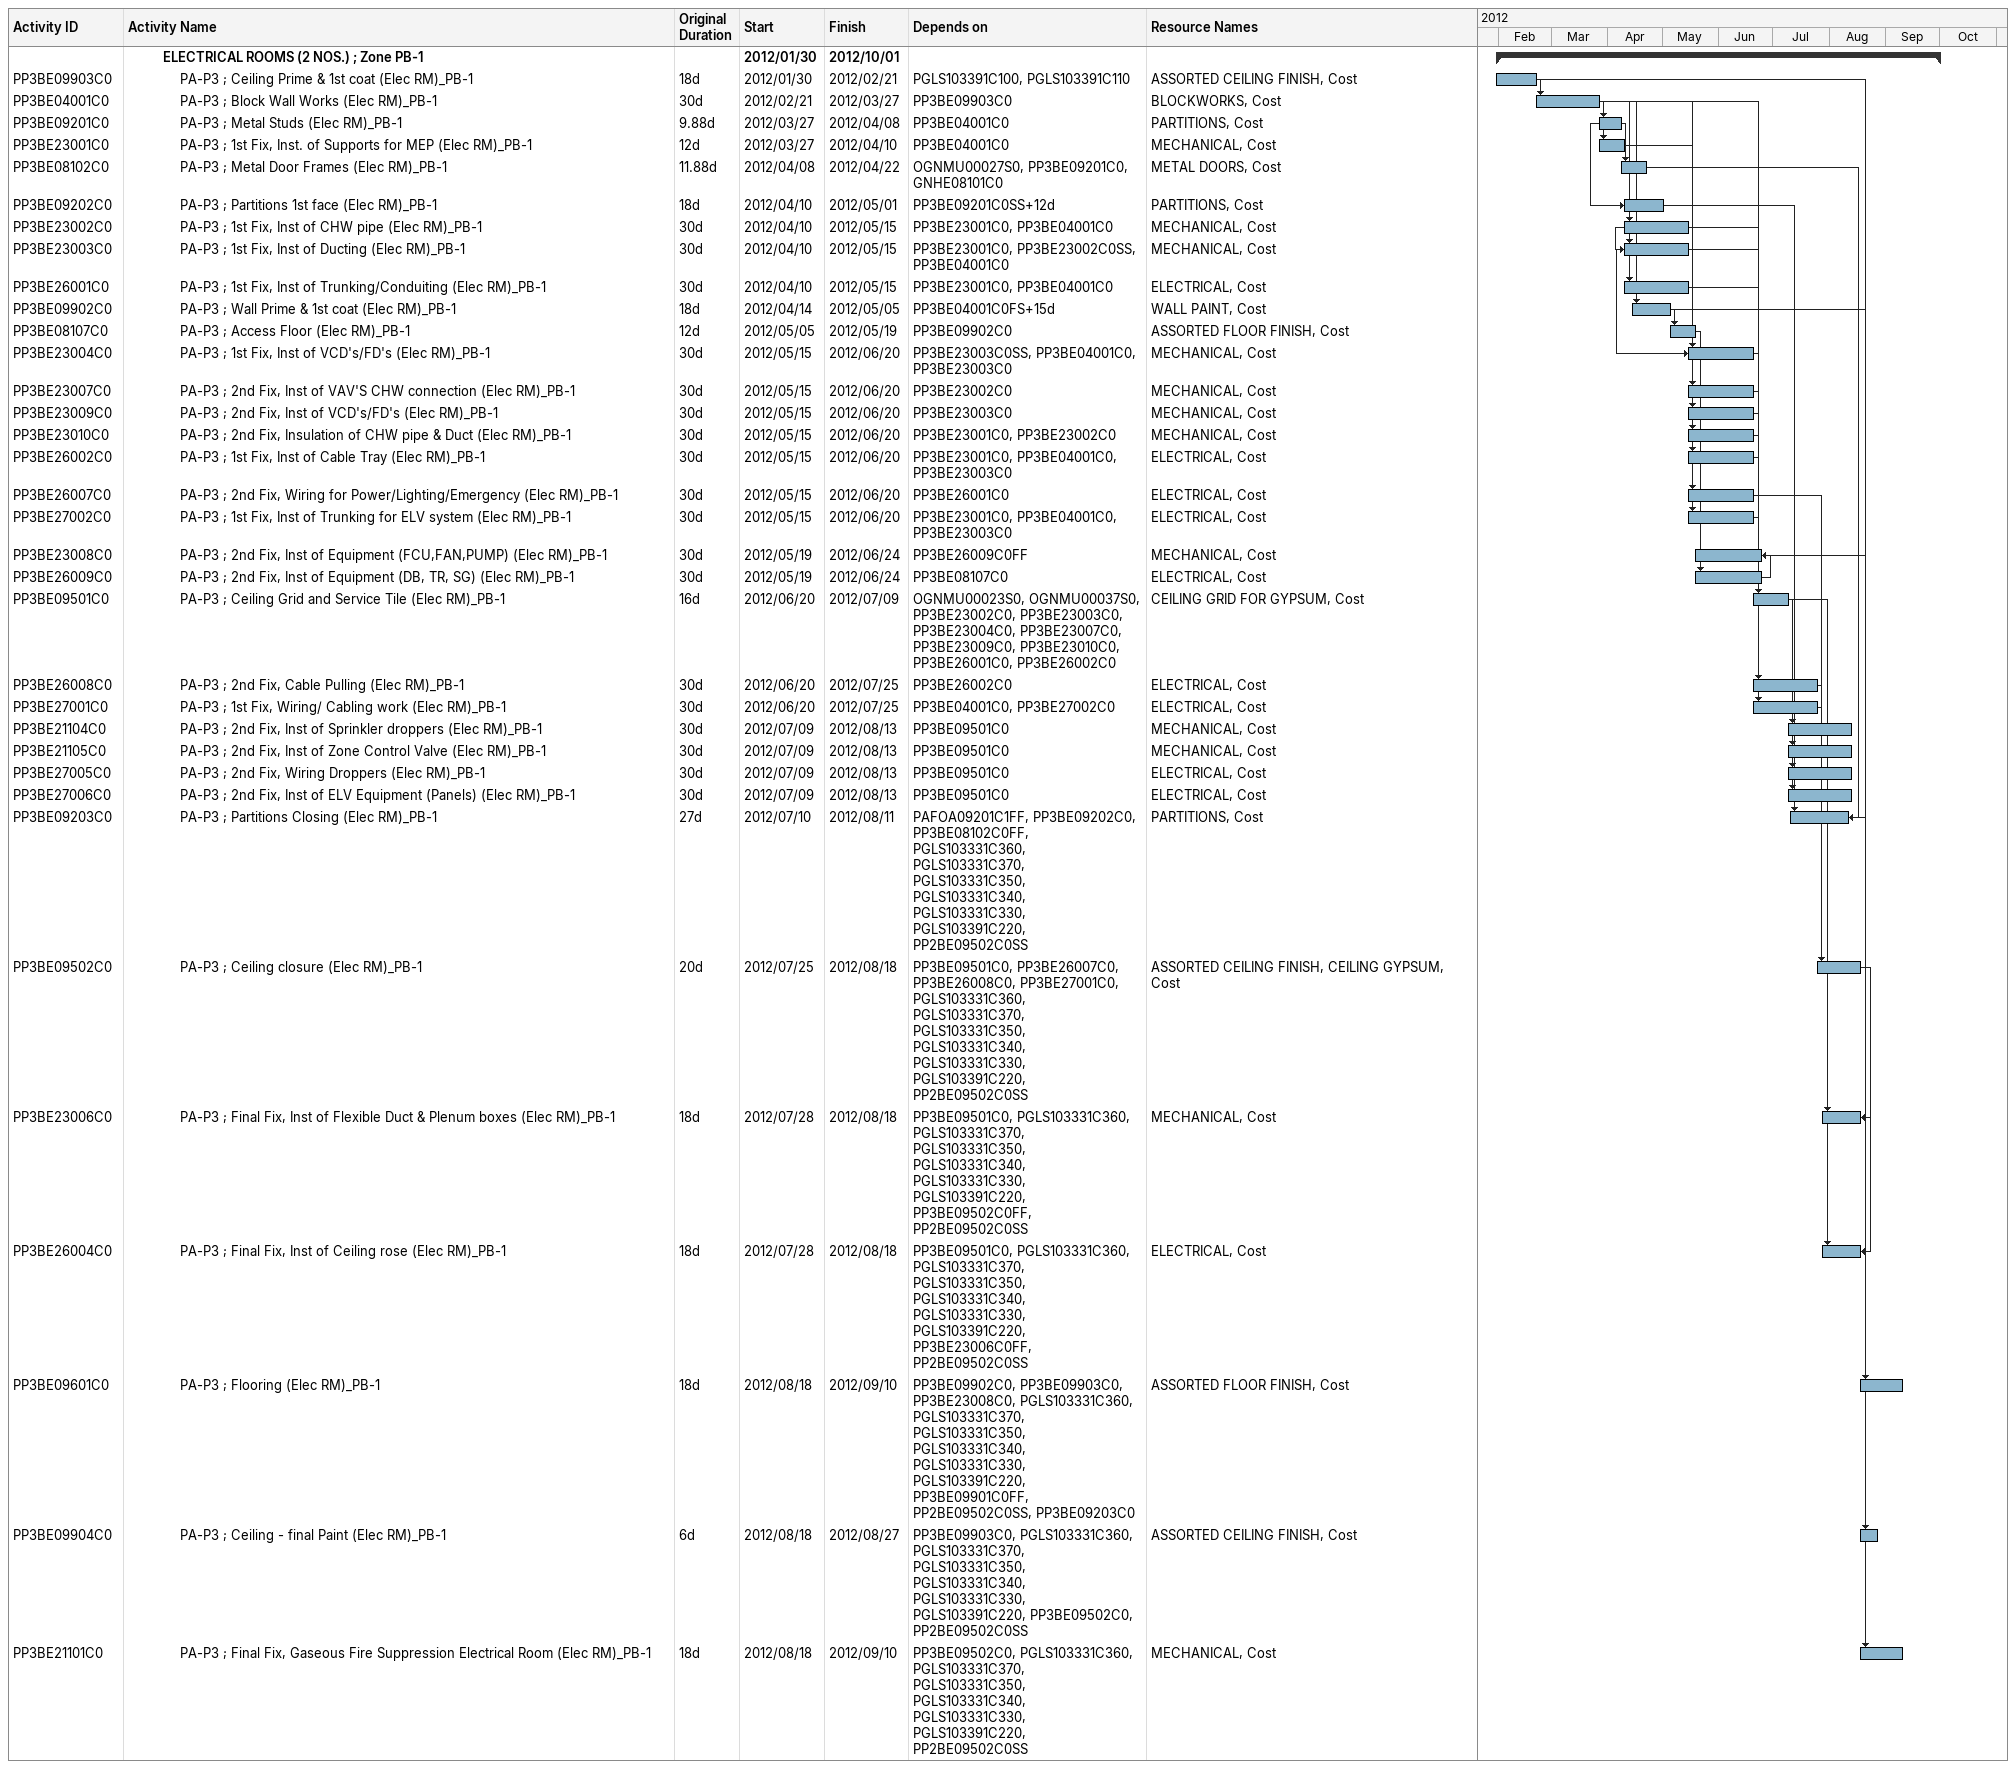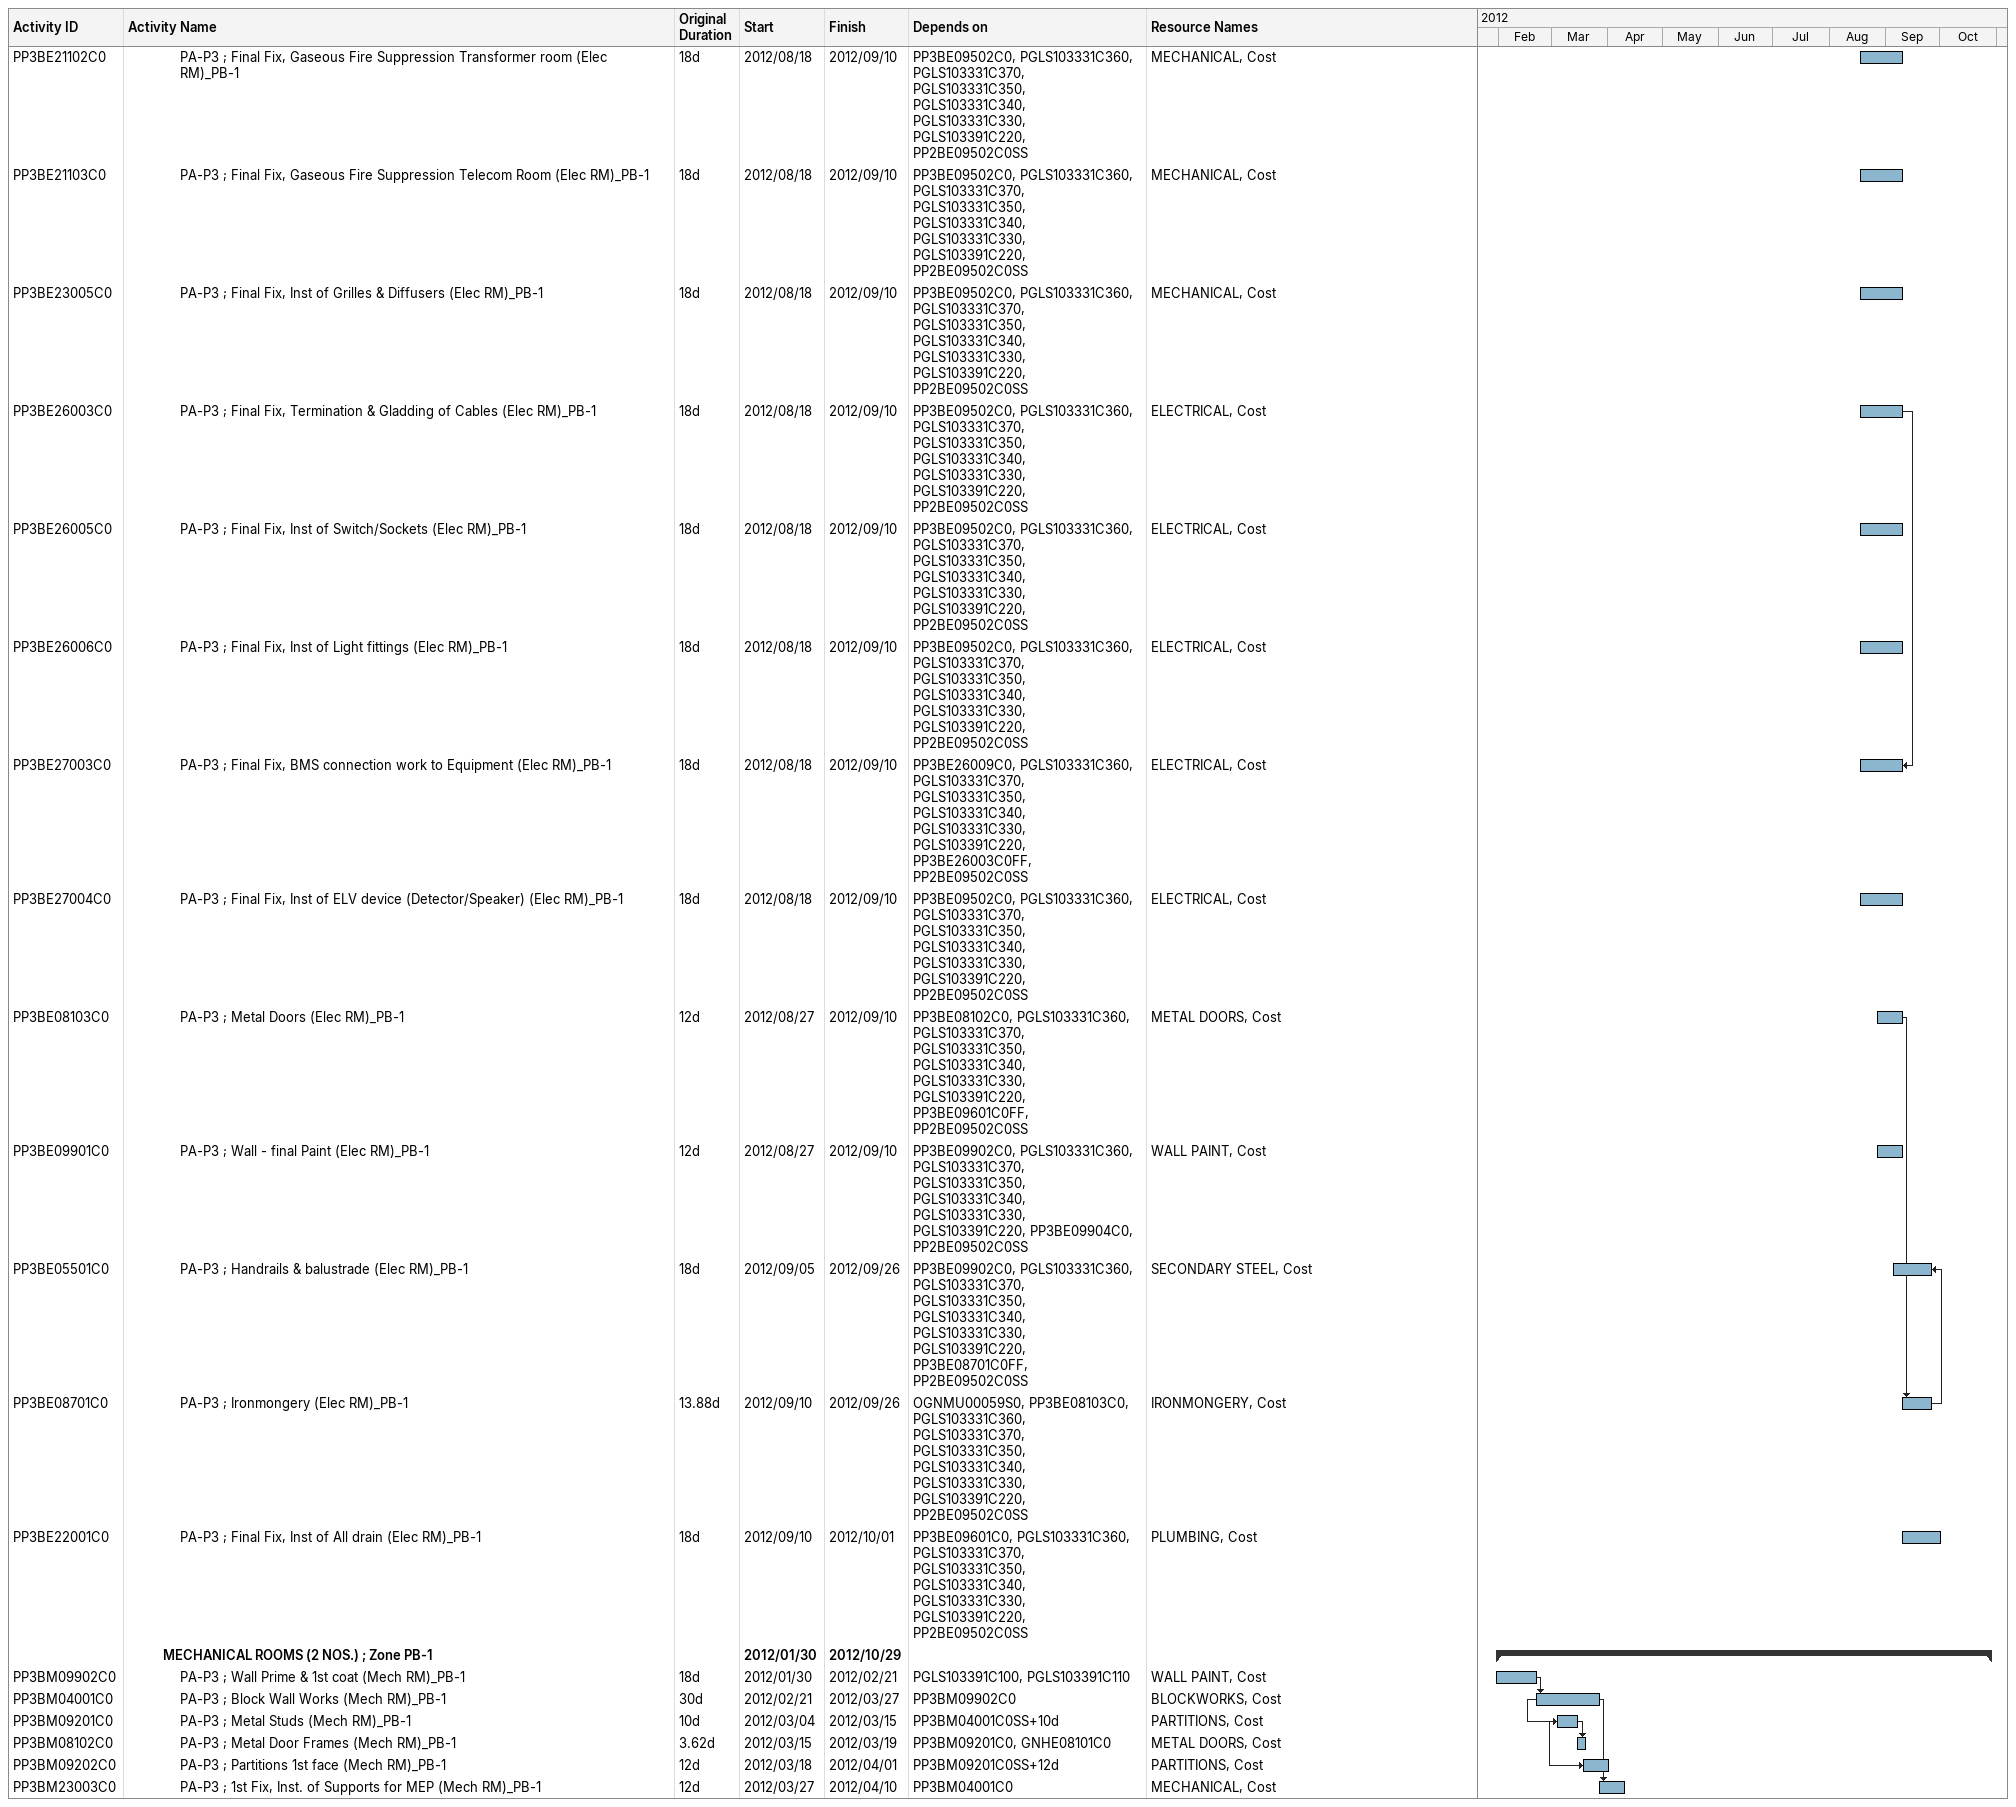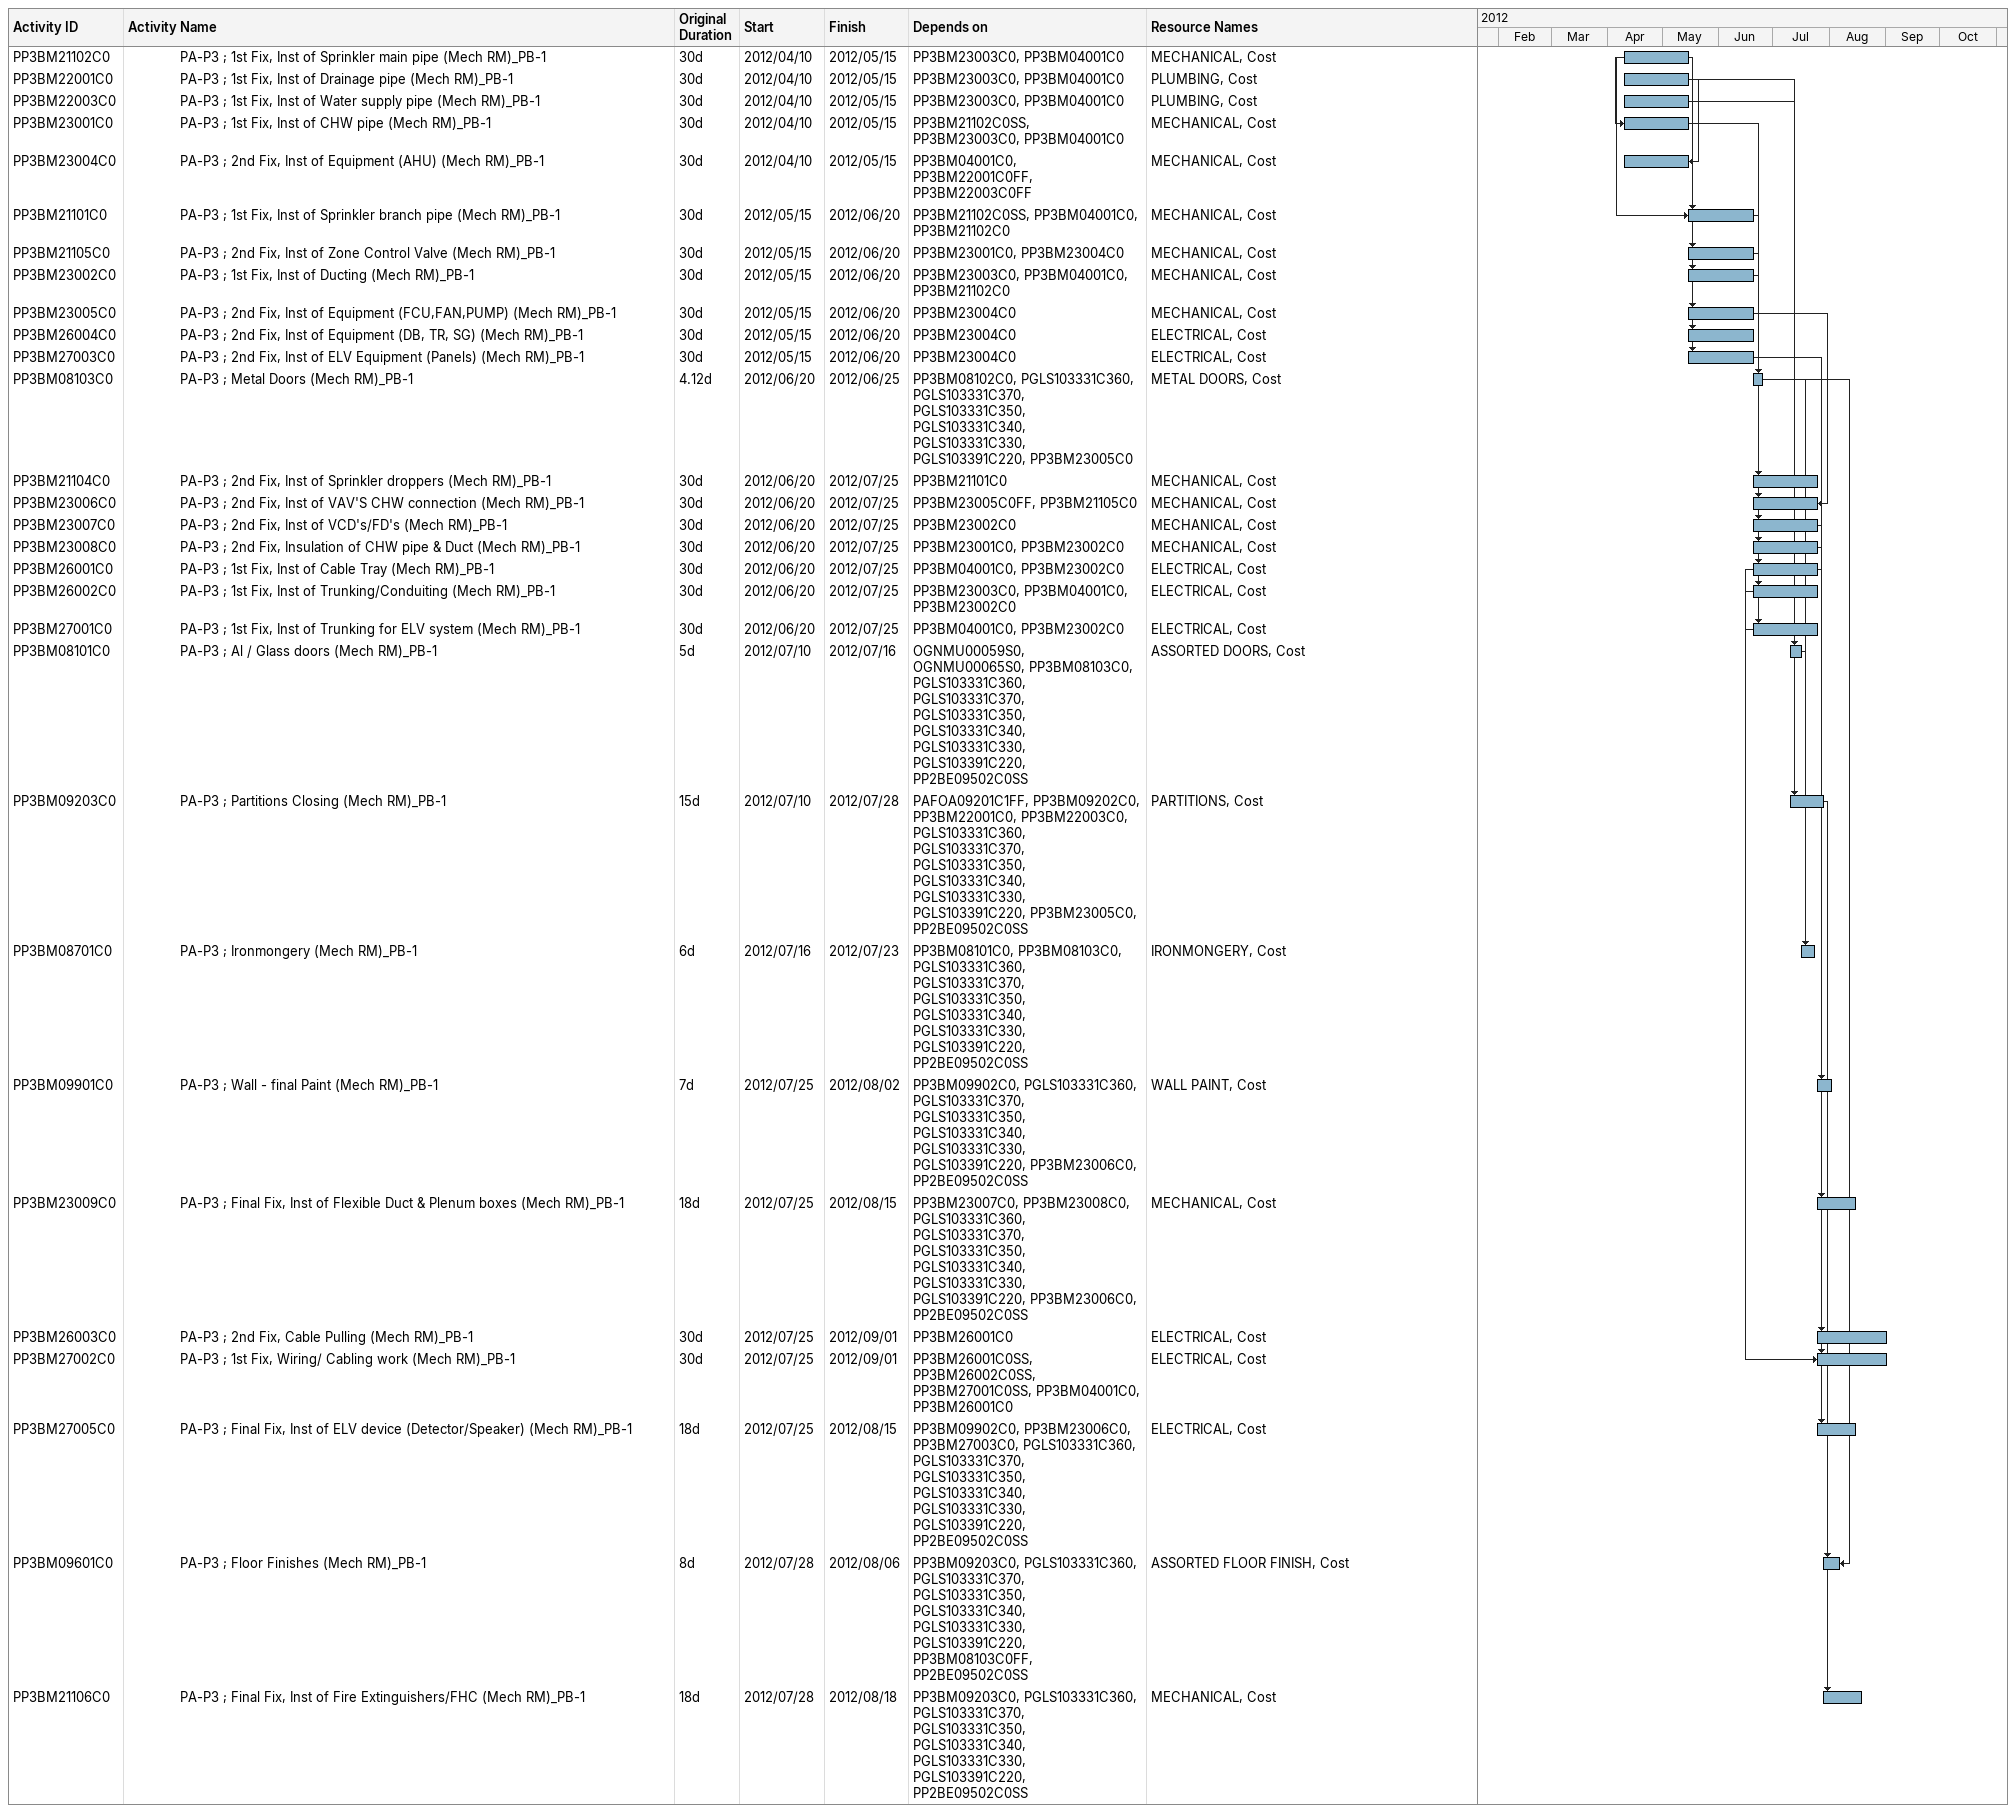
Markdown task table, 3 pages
| ID | Level | Task | Original duration | Start | Finish | Predecessors | Resources |
|---|---|---|---|---|---|---|---|
|  | 3 | **ELECTRICAL ROOMS (2 NOS.) ; Zone PB-1** |  | 2012-01-30 | 2012-10-01 |  |  |
| PP3BE09903C0 | 4 | PA-P3 ; Ceiling Prime & 1st coat (Elec RM)_PB-1 | 18d | 2012-01-30 | 2012-02-21 | PGLS103391C100, PGLS103391C110 | ASSORTED CEILING FINISH, Cost |
| PP3BE04001C0 | 4 | PA-P3 ; Block Wall Works (Elec RM)_PB-1 | 30d | 2012-02-21 | 2012-03-27 | PP3BE09903C0 | BLOCKWORKS, Cost |
| PP3BE09201C0 | 4 | PA-P3 ; Metal Studs (Elec RM)_PB-1 | 9.88d | 2012-03-27 | 2012-04-08 | PP3BE04001C0 | PARTITIONS, Cost |
| PP3BE23001C0 | 4 | PA-P3 ; 1st Fix, Inst. of Supports for MEP (Elec RM)_PB-1 | 12d | 2012-03-27 | 2012-04-10 | PP3BE04001C0 | MECHANICAL, Cost |
| PP3BE08102C0 | 4 | PA-P3 ; Metal Door Frames (Elec RM)_PB-1 | 11.88d | 2012-04-08 | 2012-04-22 | OGNMU00027S0, PP3BE09201C0, GNHE08101C0 | METAL DOORS, Cost |
| PP3BE09202C0 | 4 | PA-P3 ; Partitions 1st face (Elec RM)_PB-1 | 18d | 2012-04-10 | 2012-05-01 | PP3BE09201C0SS+12d | PARTITIONS, Cost |
| PP3BE23002C0 | 4 | PA-P3 ; 1st Fix, Inst of CHW pipe (Elec RM)_PB-1 | 30d | 2012-04-10 | 2012-05-15 | PP3BE23001C0, PP3BE04001C0 | MECHANICAL, Cost |
| PP3BE23003C0 | 4 | PA-P3 ; 1st Fix, Inst of Ducting (Elec RM)_PB-1 | 30d | 2012-04-10 | 2012-05-15 | PP3BE23001C0, PP3BE23002C0SS, PP3BE04001C0 | MECHANICAL, Cost |
| PP3BE26001C0 | 4 | PA-P3 ; 1st Fix, Inst of Trunking/Conduiting (Elec RM)_PB-1 | 30d | 2012-04-10 | 2012-05-15 | PP3BE23001C0, PP3BE04001C0 | ELECTRICAL, Cost |
| PP3BE09902C0 | 4 | PA-P3 ; Wall Prime & 1st coat (Elec RM)_PB-1 | 18d | 2012-04-14 | 2012-05-05 | PP3BE04001C0FS+15d | WALL PAINT, Cost |
| PP3BE08107C0 | 4 | PA-P3 ; Access Floor (Elec RM)_PB-1 | 12d | 2012-05-05 | 2012-05-19 | PP3BE09902C0 | ASSORTED FLOOR FINISH, Cost |
| PP3BE23004C0 | 4 | PA-P3 ; 1st Fix, Inst of VCD's/FD's (Elec RM)_PB-1 | 30d | 2012-05-15 | 2012-06-20 | PP3BE23003C0SS, PP3BE04001C0, PP3BE23003C0 | MECHANICAL, Cost |
| PP3BE23007C0 | 4 | PA-P3 ; 2nd Fix, Inst of VAV'S CHW connection (Elec RM)_PB-1 | 30d | 2012-05-15 | 2012-06-20 | PP3BE23002C0 | MECHANICAL, Cost |
| PP3BE23009C0 | 4 | PA-P3 ; 2nd Fix, Inst of VCD's/FD's (Elec RM)_PB-1 | 30d | 2012-05-15 | 2012-06-20 | PP3BE23003C0 | MECHANICAL, Cost |
| PP3BE23010C0 | 4 | PA-P3 ; 2nd Fix, Insulation of CHW pipe & Duct (Elec RM)_PB-1 | 30d | 2012-05-15 | 2012-06-20 | PP3BE23001C0, PP3BE23002C0 | MECHANICAL, Cost |
| PP3BE26002C0 | 4 | PA-P3 ; 1st Fix, Inst of Cable Tray (Elec RM)_PB-1 | 30d | 2012-05-15 | 2012-06-20 | PP3BE23001C0, PP3BE04001C0, PP3BE23003C0 | ELECTRICAL, Cost |
| PP3BE26007C0 | 4 | PA-P3 ; 2nd Fix, Wiring for Power/Lighting/Emergency (Elec RM)_PB-1 | 30d | 2012-05-15 | 2012-06-20 | PP3BE26001C0 | ELECTRICAL, Cost |
| PP3BE27002C0 | 4 | PA-P3 ; 1st Fix, Inst of Trunking for ELV system (Elec RM)_PB-1 | 30d | 2012-05-15 | 2012-06-20 | PP3BE23001C0, PP3BE04001C0, PP3BE23003C0 | ELECTRICAL, Cost |
| PP3BE23008C0 | 4 | PA-P3 ; 2nd Fix, Inst of Equipment (FCU,FAN,PUMP) (Elec RM)_PB-1 | 30d | 2012-05-19 | 2012-06-24 | PP3BE26009C0FF | MECHANICAL, Cost |
| PP3BE26009C0 | 4 | PA-P3 ; 2nd Fix, Inst of Equipment (DB, TR, SG) (Elec RM)_PB-1 | 30d | 2012-05-19 | 2012-06-24 | PP3BE08107C0 | ELECTRICAL, Cost |
| PP3BE09501C0 | 4 | PA-P3 ; Ceiling Grid and Service Tile (Elec RM)_PB-1 | 16d | 2012-06-20 | 2012-07-09 | OGNMU00023S0, OGNMU00037S0, PP3BE23002C0, PP3BE23003C0, PP3BE23004C0, PP3BE23007C0, PP3BE23009C0, PP3BE23010C0, PP3BE26001C0, PP3BE26002C0 | CEILING GRID FOR GYPSUM, Cost |
| PP3BE26008C0 | 4 | PA-P3 ; 2nd Fix, Cable Pulling (Elec RM)_PB-1 | 30d | 2012-06-20 | 2012-07-25 | PP3BE26002C0 | ELECTRICAL, Cost |
| PP3BE27001C0 | 4 | PA-P3 ; 1st Fix, Wiring/ Cabling work (Elec RM)_PB-1 | 30d | 2012-06-20 | 2012-07-25 | PP3BE04001C0, PP3BE27002C0 | ELECTRICAL, Cost |
| PP3BE21104C0 | 4 | PA-P3 ; 2nd Fix, Inst of Sprinkler droppers (Elec RM)_PB-1 | 30d | 2012-07-09 | 2012-08-13 | PP3BE09501C0 | MECHANICAL, Cost |
| PP3BE21105C0 | 4 | PA-P3 ; 2nd Fix, Inst of Zone Control Valve (Elec RM)_PB-1 | 30d | 2012-07-09 | 2012-08-13 | PP3BE09501C0 | MECHANICAL, Cost |
| PP3BE27005C0 | 4 | PA-P3 ; 2nd Fix, Wiring Droppers (Elec RM)_PB-1 | 30d | 2012-07-09 | 2012-08-13 | PP3BE09501C0 | ELECTRICAL, Cost |
| PP3BE27006C0 | 4 | PA-P3 ; 2nd Fix, Inst of ELV Equipment (Panels) (Elec RM)_PB-1 | 30d | 2012-07-09 | 2012-08-13 | PP3BE09501C0 | ELECTRICAL, Cost |
| PP3BE09203C0 | 4 | PA-P3 ; Partitions Closing (Elec RM)_PB-1 | 27d | 2012-07-10 | 2012-08-11 | PAFOA09201C1FF, PP3BE09202C0, PP3BE08102C0FF, PGLS103331C360, PGLS103331C370, PGLS103331C350, PGLS103331C340, PGLS103331C330, PGLS103391C220, PP2BE09502C0SS | PARTITIONS, Cost |
| PP3BE09502C0 | 4 | PA-P3 ; Ceiling closure (Elec RM)_PB-1 | 20d | 2012-07-25 | 2012-08-18 | PP3BE09501C0, PP3BE26007C0, PP3BE26008C0, PP3BE27001C0, PGLS103331C360, PGLS103331C370, PGLS103331C350, PGLS103331C340, PGLS103331C330, PGLS103391C220, PP2BE09502C0SS | ASSORTED CEILING FINISH, CEILING GYPSUM, Cost |
| PP3BE23006C0 | 4 | PA-P3 ; Final Fix, Inst of Flexible Duct & Plenum boxes (Elec RM)_PB-1 | 18d | 2012-07-28 | 2012-08-18 | PP3BE09501C0, PGLS103331C360, PGLS103331C370, PGLS103331C350, PGLS103331C340, PGLS103331C330, PGLS103391C220, PP3BE09502C0FF, PP2BE09502C0SS | MECHANICAL, Cost |
| PP3BE26004C0 | 4 | PA-P3 ; Final Fix, Inst of Ceiling rose (Elec RM)_PB-1 | 18d | 2012-07-28 | 2012-08-18 | PP3BE09501C0, PGLS103331C360, PGLS103331C370, PGLS103331C350, PGLS103331C340, PGLS103331C330, PGLS103391C220, PP3BE23006C0FF, PP2BE09502C0SS | ELECTRICAL, Cost |
| PP3BE09601C0 | 4 | PA-P3 ; Flooring (Elec RM)_PB-1 | 18d | 2012-08-18 | 2012-09-10 | PP3BE09902C0, PP3BE09903C0, PP3BE23008C0, PGLS103331C360, PGLS103331C370, PGLS103331C350, PGLS103331C340, PGLS103331C330, PGLS103391C220, PP3BE09901C0FF, PP2BE09502C0SS, PP3BE09203C0 | ASSORTED FLOOR FINISH, Cost |
| PP3BE09904C0 | 4 | PA-P3 ; Ceiling - final Paint (Elec RM)_PB-1 | 6d | 2012-08-18 | 2012-08-27 | PP3BE09903C0, PGLS103331C360, PGLS103331C370, PGLS103331C350, PGLS103331C340, PGLS103331C330, PGLS103391C220, PP3BE09502C0, PP2BE09502C0SS | ASSORTED CEILING FINISH, Cost |
| PP3BE21101C0 | 4 | PA-P3 ; Final Fix, Gaseous Fire Suppression Electrical Room (Elec RM)_PB-1 | 18d | 2012-08-18 | 2012-09-10 | PP3BE09502C0, PGLS103331C360, PGLS103331C370, PGLS103331C350, PGLS103331C340, PGLS103331C330, PGLS103391C220, PP2BE09502C0SS | MECHANICAL, Cost |
| PP3BE21102C0 | 4 | PA-P3 ; Final Fix, Gaseous Fire Suppression Transformer room (Elec RM)_PB-1 | 18d | 2012-08-18 | 2012-09-10 | PP3BE09502C0, PGLS103331C360, PGLS103331C370, PGLS103331C350, PGLS103331C340, PGLS103331C330, PGLS103391C220, PP2BE09502C0SS | MECHANICAL, Cost |
| PP3BE21103C0 | 4 | PA-P3 ; Final Fix, Gaseous Fire Suppression Telecom Room (Elec RM)_PB-1 | 18d | 2012-08-18 | 2012-09-10 | PP3BE09502C0, PGLS103331C360, PGLS103331C370, PGLS103331C350, PGLS103331C340, PGLS103331C330, PGLS103391C220, PP2BE09502C0SS | MECHANICAL, Cost |
| PP3BE23005C0 | 4 | PA-P3 ; Final Fix, Inst of Grilles & Diffusers (Elec RM)_PB-1 | 18d | 2012-08-18 | 2012-09-10 | PP3BE09502C0, PGLS103331C360, PGLS103331C370, PGLS103331C350, PGLS103331C340, PGLS103331C330, PGLS103391C220, PP2BE09502C0SS | MECHANICAL, Cost |
| PP3BE26003C0 | 4 | PA-P3 ; Final Fix, Termination & Gladding of Cables (Elec RM)_PB-1 | 18d | 2012-08-18 | 2012-09-10 | PP3BE09502C0, PGLS103331C360, PGLS103331C370, PGLS103331C350, PGLS103331C340, PGLS103331C330, PGLS103391C220, PP2BE09502C0SS | ELECTRICAL, Cost |
| PP3BE26005C0 | 4 | PA-P3 ; Final Fix, Inst of Switch/Sockets (Elec RM)_PB-1 | 18d | 2012-08-18 | 2012-09-10 | PP3BE09502C0, PGLS103331C360, PGLS103331C370, PGLS103331C350, PGLS103331C340, PGLS103331C330, PGLS103391C220, PP2BE09502C0SS | ELECTRICAL, Cost |
| PP3BE26006C0 | 4 | PA-P3 ; Final Fix, Inst of Light fittings (Elec RM)_PB-1 | 18d | 2012-08-18 | 2012-09-10 | PP3BE09502C0, PGLS103331C360, PGLS103331C370, PGLS103331C350, PGLS103331C340, PGLS103331C330, PGLS103391C220, PP2BE09502C0SS | ELECTRICAL, Cost |
| PP3BE27003C0 | 4 | PA-P3 ; Final Fix, BMS connection work to Equipment (Elec RM)_PB-1 | 18d | 2012-08-18 | 2012-09-10 | PP3BE26009C0, PGLS103331C360, PGLS103331C370, PGLS103331C350, PGLS103331C340, PGLS103331C330, PGLS103391C220, PP3BE26003C0FF, PP2BE09502C0SS | ELECTRICAL, Cost |
| PP3BE27004C0 | 4 | PA-P3 ; Final Fix, Inst of ELV device (Detector/Speaker) (Elec RM)_PB-1 | 18d | 2012-08-18 | 2012-09-10 | PP3BE09502C0, PGLS103331C360, PGLS103331C370, PGLS103331C350, PGLS103331C340, PGLS103331C330, PGLS103391C220, PP2BE09502C0SS | ELECTRICAL, Cost |
| PP3BE08103C0 | 4 | PA-P3 ; Metal Doors (Elec RM)_PB-1 | 12d | 2012-08-27 | 2012-09-10 | PP3BE08102C0, PGLS103331C360, PGLS103331C370, PGLS103331C350, PGLS103331C340, PGLS103331C330, PGLS103391C220, PP3BE09601C0FF, PP2BE09502C0SS | METAL DOORS, Cost |
| PP3BE09901C0 | 4 | PA-P3 ; Wall - final Paint (Elec RM)_PB-1 | 12d | 2012-08-27 | 2012-09-10 | PP3BE09902C0, PGLS103331C360, PGLS103331C370, PGLS103331C350, PGLS103331C340, PGLS103331C330, PGLS103391C220, PP3BE09904C0, PP2BE09502C0SS | WALL PAINT, Cost |
| PP3BE05501C0 | 4 | PA-P3 ; Handrails & balustrade (Elec RM)_PB-1 | 18d | 2012-09-05 | 2012-09-26 | PP3BE09902C0, PGLS103331C360, PGLS103331C370, PGLS103331C350, PGLS103331C340, PGLS103331C330, PGLS103391C220, PP3BE08701C0FF, PP2BE09502C0SS | SECONDARY STEEL, Cost |
| PP3BE08701C0 | 4 | PA-P3 ; Ironmongery (Elec RM)_PB-1 | 13.88d | 2012-09-10 | 2012-09-26 | OGNMU00059S0, PP3BE08103C0, PGLS103331C360, PGLS103331C370, PGLS103331C350, PGLS103331C340, PGLS103331C330, PGLS103391C220, PP2BE09502C0SS | IRONMONGERY, Cost |
| PP3BE22001C0 | 4 | PA-P3 ; Final Fix, Inst of All drain (Elec RM)_PB-1 | 18d | 2012-09-10 | 2012-10-01 | PP3BE09601C0, PGLS103331C360, PGLS103331C370, PGLS103331C350, PGLS103331C340, PGLS103331C330, PGLS103391C220, PP2BE09502C0SS | PLUMBING, Cost |
|  | 3 | **MECHANICAL ROOMS (2 NOS.) ; Zone PB-1** |  | 2012-01-30 | 2012-10-29 |  |  |
| PP3BM09902C0 | 4 | PA-P3 ; Wall Prime & 1st coat (Mech RM)_PB-1 | 18d | 2012-01-30 | 2012-02-21 | PGLS103391C100, PGLS103391C110 | WALL PAINT, Cost |
| PP3BM04001C0 | 4 | PA-P3 ; Block Wall Works (Mech RM)_PB-1 | 30d | 2012-02-21 | 2012-03-27 | PP3BM09902C0 | BLOCKWORKS, Cost |
| PP3BM09201C0 | 4 | PA-P3 ; Metal Studs (Mech RM)_PB-1 | 10d | 2012-03-04 | 2012-03-15 | PP3BM04001C0SS+10d | PARTITIONS, Cost |
| PP3BM08102C0 | 4 | PA-P3 ; Metal Door Frames (Mech RM)_PB-1 | 3.62d | 2012-03-15 | 2012-03-19 | PP3BM09201C0, GNHE08101C0 | METAL DOORS, Cost |
| PP3BM09202C0 | 4 | PA-P3 ; Partitions 1st face (Mech RM)_PB-1 | 12d | 2012-03-18 | 2012-04-01 | PP3BM09201C0SS+12d | PARTITIONS, Cost |
| PP3BM23003C0 | 4 | PA-P3 ; 1st Fix, Inst. of Supports for MEP (Mech RM)_PB-1 | 12d | 2012-03-27 | 2012-04-10 | PP3BM04001C0 | MECHANICAL, Cost |
| PP3BM21102C0 | 4 | PA-P3 ; 1st Fix, Inst of Sprinkler main pipe (Mech RM)_PB-1 | 30d | 2012-04-10 | 2012-05-15 | PP3BM23003C0, PP3BM04001C0 | MECHANICAL, Cost |
| PP3BM22001C0 | 4 | PA-P3 ; 1st Fix, Inst of Drainage pipe (Mech RM)_PB-1 | 30d | 2012-04-10 | 2012-05-15 | PP3BM23003C0, PP3BM04001C0 | PLUMBING, Cost |
| PP3BM22003C0 | 4 | PA-P3 ; 1st Fix, Inst of Water supply pipe (Mech RM)_PB-1 | 30d | 2012-04-10 | 2012-05-15 | PP3BM23003C0, PP3BM04001C0 | PLUMBING, Cost |
| PP3BM23001C0 | 4 | PA-P3 ; 1st Fix, Inst of CHW pipe (Mech RM)_PB-1 | 30d | 2012-04-10 | 2012-05-15 | PP3BM21102C0SS, PP3BM23003C0, PP3BM04001C0 | MECHANICAL, Cost |
| PP3BM23004C0 | 4 | PA-P3 ; 2nd Fix, Inst of Equipment (AHU) (Mech RM)_PB-1 | 30d | 2012-04-10 | 2012-05-15 | PP3BM04001C0, PP3BM22001C0FF, PP3BM22003C0FF | MECHANICAL, Cost |
| PP3BM21101C0 | 4 | PA-P3 ; 1st Fix, Inst of Sprinkler branch pipe (Mech RM)_PB-1 | 30d | 2012-05-15 | 2012-06-20 | PP3BM21102C0SS, PP3BM04001C0, PP3BM21102C0 | MECHANICAL, Cost |
| PP3BM21105C0 | 4 | PA-P3 ; 2nd Fix, Inst of Zone Control Valve (Mech RM)_PB-1 | 30d | 2012-05-15 | 2012-06-20 | PP3BM23001C0, PP3BM23004C0 | MECHANICAL, Cost |
| PP3BM23002C0 | 4 | PA-P3 ; 1st Fix, Inst of Ducting (Mech RM)_PB-1 | 30d | 2012-05-15 | 2012-06-20 | PP3BM23003C0, PP3BM04001C0, PP3BM21102C0 | MECHANICAL, Cost |
| PP3BM23005C0 | 4 | PA-P3 ; 2nd Fix, Inst of Equipment (FCU,FAN,PUMP) (Mech RM)_PB-1 | 30d | 2012-05-15 | 2012-06-20 | PP3BM23004C0 | MECHANICAL, Cost |
| PP3BM26004C0 | 4 | PA-P3 ; 2nd Fix, Inst of Equipment (DB, TR, SG) (Mech RM)_PB-1 | 30d | 2012-05-15 | 2012-06-20 | PP3BM23004C0 | ELECTRICAL, Cost |
| PP3BM27003C0 | 4 | PA-P3 ; 2nd Fix, Inst of ELV Equipment (Panels) (Mech RM)_PB-1 | 30d | 2012-05-15 | 2012-06-20 | PP3BM23004C0 | ELECTRICAL, Cost |
| PP3BM08103C0 | 4 | PA-P3 ; Metal Doors (Mech RM)_PB-1 | 4.12d | 2012-06-20 | 2012-06-25 | PP3BM08102C0, PGLS103331C360, PGLS103331C370, PGLS103331C350, PGLS103331C340, PGLS103331C330, PGLS103391C220, PP3BM23005C0 | METAL DOORS, Cost |
| PP3BM21104C0 | 4 | PA-P3 ; 2nd Fix, Inst of Sprinkler droppers (Mech RM)_PB-1 | 30d | 2012-06-20 | 2012-07-25 | PP3BM21101C0 | MECHANICAL, Cost |
| PP3BM23006C0 | 4 | PA-P3 ; 2nd Fix, Inst of VAV'S CHW connection (Mech RM)_PB-1 | 30d | 2012-06-20 | 2012-07-25 | PP3BM23005C0FF, PP3BM21105C0 | MECHANICAL, Cost |
| PP3BM23007C0 | 4 | PA-P3 ; 2nd Fix, Inst of VCD's/FD's (Mech RM)_PB-1 | 30d | 2012-06-20 | 2012-07-25 | PP3BM23002C0 | MECHANICAL, Cost |
| PP3BM23008C0 | 4 | PA-P3 ; 2nd Fix, Insulation of CHW pipe & Duct (Mech RM)_PB-1 | 30d | 2012-06-20 | 2012-07-25 | PP3BM23001C0, PP3BM23002C0 | MECHANICAL, Cost |
| PP3BM26001C0 | 4 | PA-P3 ; 1st Fix, Inst of Cable Tray (Mech RM)_PB-1 | 30d | 2012-06-20 | 2012-07-25 | PP3BM04001C0, PP3BM23002C0 | ELECTRICAL, Cost |
| PP3BM26002C0 | 4 | PA-P3 ; 1st Fix, Inst of Trunking/Conduiting (Mech RM)_PB-1 | 30d | 2012-06-20 | 2012-07-25 | PP3BM23003C0, PP3BM04001C0, PP3BM23002C0 | ELECTRICAL, Cost |
| PP3BM27001C0 | 4 | PA-P3 ; 1st Fix, Inst of Trunking for ELV system (Mech RM)_PB-1 | 30d | 2012-06-20 | 2012-07-25 | PP3BM04001C0, PP3BM23002C0 | ELECTRICAL, Cost |
| PP3BM08101C0 | 4 | PA-P3 ; Al / Glass doors (Mech RM)_PB-1 | 5d | 2012-07-10 | 2012-07-16 | OGNMU00059S0, OGNMU00065S0, PP3BM08103C0, PGLS103331C360, PGLS103331C370, PGLS103331C350, PGLS103331C340, PGLS103331C330, PGLS103391C220, PP2BE09502C0SS | ASSORTED DOORS, Cost |
| PP3BM09203C0 | 4 | PA-P3 ; Partitions Closing (Mech RM)_PB-1 | 15d | 2012-07-10 | 2012-07-28 | PAFOA09201C1FF, PP3BM09202C0, PP3BM22001C0, PP3BM22003C0, PGLS103331C360, PGLS103331C370, PGLS103331C350, PGLS103331C340, PGLS103331C330, PGLS103391C220, PP3BM23005C0, PP2BE09502C0SS | PARTITIONS, Cost |
| PP3BM08701C0 | 4 | PA-P3 ; Ironmongery (Mech RM)_PB-1 | 6d | 2012-07-16 | 2012-07-23 | PP3BM08101C0, PP3BM08103C0, PGLS103331C360, PGLS103331C370, PGLS103331C350, PGLS103331C340, PGLS103331C330, PGLS103391C220, PP2BE09502C0SS | IRONMONGERY, Cost |
| PP3BM09901C0 | 4 | PA-P3 ; Wall - final Paint (Mech RM)_PB-1 | 7d | 2012-07-25 | 2012-08-02 | PP3BM09902C0, PGLS103331C360, PGLS103331C370, PGLS103331C350, PGLS103331C340, PGLS103331C330, PGLS103391C220, PP3BM23006C0, PP2BE09502C0SS | WALL PAINT, Cost |
| PP3BM23009C0 | 4 | PA-P3 ; Final Fix, Inst of Flexible Duct & Plenum boxes (Mech RM)_PB-1 | 18d | 2012-07-25 | 2012-08-15 | PP3BM23007C0, PP3BM23008C0, PGLS103331C360, PGLS103331C370, PGLS103331C350, PGLS103331C340, PGLS103331C330, PGLS103391C220, PP3BM23006C0, PP2BE09502C0SS | MECHANICAL, Cost |
| PP3BM26003C0 | 4 | PA-P3 ; 2nd Fix, Cable Pulling (Mech RM)_PB-1 | 30d | 2012-07-25 | 2012-09-01 | PP3BM26001C0 | ELECTRICAL, Cost |
| PP3BM27002C0 | 4 | PA-P3 ; 1st Fix, Wiring/ Cabling work (Mech RM)_PB-1 | 30d | 2012-07-25 | 2012-09-01 | PP3BM26001C0SS, PP3BM26002C0SS, PP3BM27001C0SS, PP3BM04001C0, PP3BM26001C0 | ELECTRICAL, Cost |
| PP3BM27005C0 | 4 | PA-P3 ; Final Fix, Inst of ELV device (Detector/Speaker) (Mech RM)_PB-1 | 18d | 2012-07-25 | 2012-08-15 | PP3BM09902C0, PP3BM23006C0, PP3BM27003C0, PGLS103331C360, PGLS103331C370, PGLS103331C350, PGLS103331C340, PGLS103331C330, PGLS103391C220, PP2BE09502C0SS | ELECTRICAL, Cost |
| PP3BM09601C0 | 4 | PA-P3 ; Floor Finishes (Mech RM)_PB-1 | 8d | 2012-07-28 | 2012-08-06 | PP3BM09203C0, PGLS103331C360, PGLS103331C370, PGLS103331C350, PGLS103331C340, PGLS103331C330, PGLS103391C220, PP3BM08103C0FF, PP2BE09502C0SS | ASSORTED FLOOR FINISH, Cost |
| PP3BM21106C0 | 4 | PA-P3 ; Final Fix, Inst of Fire Extinguishers/FHC (Mech RM)_PB-1 | 18d | 2012-07-28 | 2012-08-18 | PP3BM09203C0, PGLS103331C360, PGLS103331C370, PGLS103331C350, PGLS103331C340, PGLS103331C330, PGLS103391C220, PP2BE09502C0SS | MECHANICAL, Cost |
